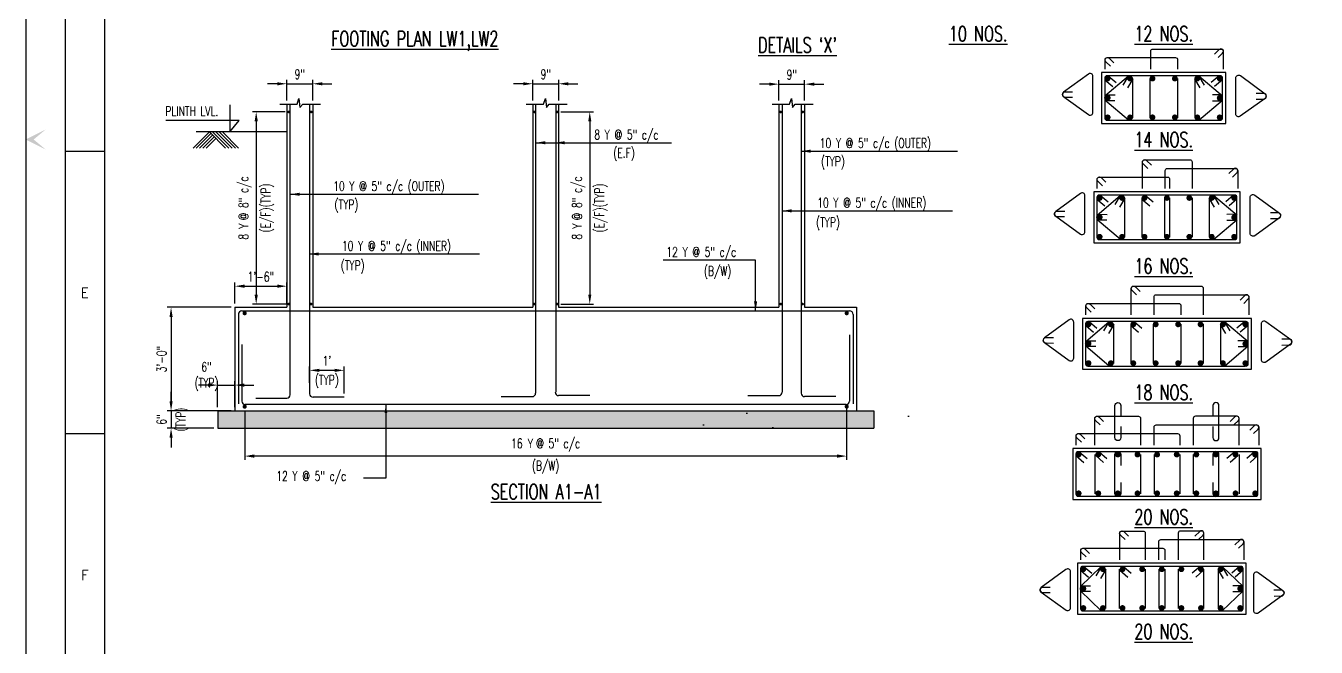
# Model space of a CAD drawing. Header units: inches. Extents: x 61991 to 161106, y 29687 to 64402.
# Drawn here: x 81020 to 82366, y 38228 to 38876 of the extents above; entities that cross this region are included whole.
import ezdxf
from ezdxf.enums import TextEntityAlignment as Align

# ---------------------------------------------------------------- set-up
doc = ezdxf.new("R2010")
doc.units = ezdxf.units.IN
doc.header["$MEASUREMENT"] = 0
doc.header["$PDMODE"] = 2
doc.linetypes.add('HIDDEN', pattern=[0.375, 0.25, -0.125])
for name, color, linetype in [('BEAM', 4, 'Continuous'), ('COL', 1, 'HIDDEN'), ('dim', 5, 'Continuous'), ('DIM1', 5, 'Continuous'), ('FOOTING DIM', 5, 'Continuous'), ('FRAME', 6, 'Continuous'), ('hatch', 8, 'Continuous'), ('LINKS', 6, 'Continuous'), ('PCC', 7, 'Continuous'), ('PNA', 8, 'Continuous'), ('reinforcement', 6, 'Continuous'), ('S-BASEMENT SECTION', 4, 'Continuous'), ('ST', 6, 'Continuous'), ('STEEL', 6, 'Continuous'), ('STIRUPS', 3, 'Continuous'), ('text scf', 4, 'Continuous'), ('TITAL', 1, 'Continuous')]:
    doc.layers.add(name, color=color, linetype=linetype)
doc.styles.add('ROMANS', font='R.SHX', dxfattribs={"width": 0.7})
doc.dimstyles.new('3 INCH', dxfattribs={"dimscale": 0, "dimtxt": 10, "dimasz": 10, "dimexe": 4, "dimexo": 4, "dimgap": 4, "dimtad": 1, "dimdec": 0, "dimlfac": 0.33, "dimzin": 0, "dimdsep": 46, "dimlunit": 4, "dimtxsty": 'ROMANS', "dimcen": 0, "dimclrd": 5, "dimclre": 5, "dimclrt": 4, "dimadec": 0, "dimazin": 0, "dimtfac": 1, "dimtdec": 0, "dimtix": 1, "dimtmove": 2, "dimatfit": 3, "dimfxl": 0, "dimfrac": 1, "dimtzin": 0, "dimarcsym": 0})
doc.dimstyles.new('DIM96', dxfattribs={"dimscale": 0, "dimtxt": 9, "dimasz": 9, "dimexe": 4, "dimexo": 4, "dimgap": 4, "dimtad": 1, "dimdec": 0, "dimzin": 1, "dimdsep": 46, "dimlunit": 4, "dimtxsty": 'ROMANS', "dimcen": 0, "dimclrd": 5, "dimclre": 5, "dimclrt": 4, "dimadec": 0, "dimazin": 0, "dimtfac": 1, "dimtdec": 0, "dimtix": 1, "dimtmove": 2, "dimatfit": 3, "dimfxl": 0, "dimfrac": 1, "dimtzin": 0, "dimlwd": -1, "dimlwe": -1, "dimarcsym": 0})

# ---------------------------------------------------------------- blocks, each defined once
blk = doc.blocks.new('FOLDER')
at = {"layer": 'PNA'}
for points in [[(-1250, 2500), (0, 0), (0, 1000)], [(1250, 2500), (0, 0), (0, 1000)]]:
    blk.add_solid(points, dxfattribs=at)
blk = doc.blocks.new('PRA_A1')
at = {"flags": 128}
blk.add_lwpolyline([(0, 0), (841, 0), (841, 594), (0, 594)], close=True, dxfattribs=at)
at = {"layer": 'PNA'}
for p, q in [((10, 297), (20, 297)), ((10, 225.25), (20, 225.25))]:
    blk.add_line(p, q, dxfattribs=at)
at = {"layer": 'PNA', "color": 1}
for points in [[(10, 5), (836, 5), (836, 589), (10, 589)], [(20, 10), (831, 10), (831, 584), (20, 584)]]:
    blk.add_lwpolyline(points, close=True, dxfattribs=at)
at = {"layer": 'PNA', "xscale": 0.002, "yscale": 0.002, "zscale": 0.002, "rotation": 270}
blk.add_blockref('FOLDER', (0, 300), dxfattribs=at)
at = {"layer": 'PNA', "style": 'ROMANS'}
for s, p in [('E', (15, 261)), ('F', (15, 189.25))]:
    blk.add_text(s, height=2.5, dxfattribs=at).set_placement(p, align=Align.MIDDLE)
blk = doc.blocks.new('*D432')
at = {"layer": 'Defpoints', "color": 0}
for p in [(81248.4, 38479), (81876.1, 38481.1), (81248.4, 38427.4)]:
    blk.add_point(p, dxfattribs=at)
at = {"layer": 'dim', "color": 5, "lineweight": -2}
for p, q in [((81248.4, 38475), (81248.4, 38423.4)), ((81876.1, 38477.1), (81876.1, 38423.4)), ((81866.1, 38427.4), (81258.4, 38427.4))]:
    blk.add_line(p, q, dxfattribs=at)
at = {"layer": 'dim', "color": 5}
for points in [[(81258.4, 38429.1), (81258.4, 38425.7), (81248.4, 38427.4)], [(81866.1, 38429.1), (81866.1, 38425.7), (81876.1, 38427.4)]]:
    blk.add_solid(points, dxfattribs=at)
at = {"layer": 'dim', "color": 4, "char_height": 10, "attachment_point": 5, "style": 'ROMANS'}
for s, insert in [('16 {\\fArial|b0|i0|c0|p34;Y }@ 5" c/c', (81562.2, 38439)), ('(B/W)', (81562.2, 38415.8))]:
    blk.add_mtext(s, dxfattribs=dict(at, insert=insert))
blk = doc.blocks.new('*D433')
at = {"layer": 'Defpoints', "color": 0}
for p in [(81294.5, 38786.2), (81260.4, 38585.8), (81297.5, 38585.8)]:
    blk.add_point(p, dxfattribs=at)
at = {"layer": 'dim', "color": 5, "lineweight": -2}
for p, q in [((81290.5, 38786.2), (81256.4, 38786.2)), ((81260.4, 38776.2), (81260.4, 38595.8)), ((81293.5, 38585.8), (81256.4, 38585.8))]:
    blk.add_line(p, q, dxfattribs=at)
at = {"layer": 'dim', "color": 5}
for points in [[(81258.7, 38776.2), (81262.1, 38776.2), (81260.4, 38786.2)], [(81258.7, 38595.8), (81262.1, 38595.8), (81260.4, 38585.8)]]:
    blk.add_solid(points, dxfattribs=at)
at = {"layer": 'dim', "color": 4, "char_height": 10, "attachment_point": 5, "rotation": 90, "style": 'ROMANS'}
for s, insert in [('8 {\\fArial|b0|i0|c0|p34;Y }@ 8" c/c', (81248.8, 38686)), ('(E/F)(TYP)', (81272, 38686))]:
    blk.add_mtext(s, dxfattribs=dict(at, insert=insert))
blk = doc.blocks.new('*D434')
at = {"layer": 'Defpoints', "color": 0}
for p in [(81238.2, 38582.5), (81171.6, 38474.5), (81238.2, 38474.5)]:
    blk.add_point(p, dxfattribs=at)
at = {"layer": 'dim', "color": 5, "lineweight": -2}
for p, q in [((81234.2, 38582.5), (81167.6, 38582.5)), ((81171.6, 38572.5), (81171.6, 38484.5)), ((81234.2, 38474.5), (81167.6, 38474.5))]:
    blk.add_line(p, q, dxfattribs=at)
at = {"layer": 'dim', "color": 5}
for points in [[(81170, 38572.5), (81173.3, 38572.5), (81171.6, 38582.5)], [(81170, 38484.5), (81173.3, 38484.5), (81171.6, 38474.5)]]:
    blk.add_solid(points, dxfattribs=at)
at = {"layer": 'dim', "color": 4, "insert": (81161.7, 38528.5), "char_height": 10, "attachment_point": 5, "rotation": 90, "style": 'ROMANS'}
blk.add_mtext('3\'-0"', dxfattribs=at)
blk = doc.blocks.new('*D435')
at = {"layer": 'Defpoints', "color": 0}
for p in [(81238.1, 38501.4), (81220.1, 38474.5), (81238.1, 38474.5)]:
    blk.add_point(p, dxfattribs=at)
at = {"layer": 'dim', "color": 5, "lineweight": -2}
for p, q in [((81210.1, 38501.4), (81200.1, 38501.4)), ((81220.1, 38478.5), (81220.1, 38505.4)), ((81220.1, 38501.4), (81238.1, 38501.4)), ((81238.1, 38478.5), (81238.1, 38505.4)), ((81248.1, 38501.4), (81258.1, 38501.4))]:
    blk.add_line(p, q, dxfattribs=at)
at = {"layer": 'dim', "color": 5}
for points in [[(81210.1, 38503.1), (81210.1, 38499.7), (81220.1, 38501.4)], [(81248.1, 38503.1), (81248.1, 38499.7), (81238.1, 38501.4)]]:
    blk.add_solid(points, dxfattribs=at)
at = {"layer": 'dim', "color": 4, "insert": (81208.6, 38510.4), "char_height": 10, "attachment_point": 5, "style": 'ROMANS'}
blk.add_mtext('6"\\P(TYP)', dxfattribs=at)
blk = doc.blocks.new('*D436')
at = {"layer": 'Defpoints', "color": 0}
for p in [(81220.1, 38474.5), (81171.6, 38456.5), (81220.1, 38456.5)]:
    blk.add_point(p, dxfattribs=at)
at = {"layer": 'dim', "color": 5, "lineweight": -2}
for p, q in [((81171.6, 38484.5), (81171.6, 38494.5)), ((81216.1, 38474.5), (81167.6, 38474.5)), ((81171.6, 38474.5), (81171.6, 38456.5)), ((81216.1, 38456.5), (81167.6, 38456.5)), ((81171.6, 38446.5), (81171.6, 38436.5))]:
    blk.add_line(p, q, dxfattribs=at)
at = {"layer": 'dim', "color": 5}
for points in [[(81170, 38484.5), (81173.3, 38484.5), (81171.6, 38474.5)], [(81170, 38446.5), (81173.3, 38446.5), (81171.6, 38456.5)]]:
    blk.add_solid(points, dxfattribs=at)
at = {"layer": 'dim', "color": 4, "char_height": 10, "attachment_point": 5, "rotation": 90, "style": 'ROMANS'}
for s, insert in [('6"', (81161.7, 38465.5)), ('(TYP)', (81183.2, 38465.5))]:
    blk.add_mtext(s, dxfattribs=dict(at, insert=insert))
blk = doc.blocks.new('*D438')
at = {"layer": 'Defpoints', "color": 0}
for p in [(81352.1, 38516.8), (81316.1, 38499.9), (81352.1, 38488.8)]:
    blk.add_point(p, dxfattribs=at)
at = {"layer": 'dim', "color": 5, "lineweight": -2}
for p, q in [((81316.1, 38503.9), (81316.1, 38520.8)), ((81326.1, 38516.8), (81342.1, 38516.8)), ((81352.1, 38492.8), (81352.1, 38520.8))]:
    blk.add_line(p, q, dxfattribs=at)
at = {"layer": 'dim', "color": 5}
for points in [[(81326.1, 38518.4), (81326.1, 38515.1), (81316.1, 38516.8)], [(81342.1, 38518.4), (81342.1, 38515.1), (81352.1, 38516.8)]]:
    blk.add_solid(points, dxfattribs=at)
at = {"layer": 'dim', "color": 4, "char_height": 10, "attachment_point": 5, "style": 'ROMANS'}
for s, insert in [("1'", (81334.1, 38526.7)), ('(TYP)', (81334.1, 38505.1))]:
    blk.add_mtext(s, dxfattribs=dict(at, insert=insert))
blk = doc.blocks.new('*D439')
at = {"layer": 'Defpoints', "color": 0}
for p in [(81574.2, 38786.2), (81574.2, 38585.8), (81608.2, 38585.8)]:
    blk.add_point(p, dxfattribs=at)
at = {"layer": 'dim', "color": 5, "lineweight": -2}
for p, q in [((81578.2, 38786.2), (81612.2, 38786.2)), ((81608.2, 38776.2), (81608.2, 38595.8)), ((81578.2, 38585.8), (81612.2, 38585.8))]:
    blk.add_line(p, q, dxfattribs=at)
at = {"layer": 'dim', "color": 5}
for points in [[(81606.6, 38776.2), (81609.9, 38776.2), (81608.2, 38786.2)], [(81606.6, 38595.8), (81609.9, 38595.8), (81608.2, 38585.8)]]:
    blk.add_solid(points, dxfattribs=at)
at = {"layer": 'dim', "color": 4, "char_height": 10, "attachment_point": 5, "rotation": 90, "style": 'ROMANS'}
for s, insert in [('8 {\\fArial|b0|i0|c0|p34;Y }@ 8" c/c', (81596.6, 38686)), ('(E/F)(TYP)', (81619.9, 38686))]:
    blk.add_mtext(s, dxfattribs=dict(at, insert=insert))
blk = doc.blocks.new('*D440')
at = {"layer": 'Defpoints', "color": 0}
for p in [(81832.3, 38815.1), (81805.3, 38794.2), (81832.3, 38794.2)]:
    blk.add_point(p, dxfattribs=at)
at = {"layer": 'dim', "color": 5, "lineweight": -2}
for p, q in [((81795.3, 38815.1), (81785.3, 38815.1)), ((81805.3, 38798.2), (81805.3, 38819.1)), ((81805.3, 38815.1), (81832.3, 38815.1)), ((81832.3, 38798.2), (81832.3, 38819.1)), ((81842.3, 38815.1), (81852.3, 38815.1))]:
    blk.add_line(p, q, dxfattribs=at)
at = {"layer": 'dim', "color": 5}
for points in [[(81795.3, 38816.7), (81795.3, 38813.4), (81805.3, 38815.1)], [(81842.3, 38816.7), (81842.3, 38813.4), (81832.3, 38815.1)]]:
    blk.add_solid(points, dxfattribs=at)
at = {"layer": 'dim', "color": 4, "insert": (81818.8, 38825), "char_height": 10, "attachment_point": 5, "style": 'ROMANS'}
blk.add_mtext('9"', dxfattribs=at)
blk = doc.blocks.new('*D441')
at = {"layer": 'Defpoints', "color": 0}
for p in [(81575.8, 38815.5), (81548.8, 38794.2), (81575.8, 38794.2)]:
    blk.add_point(p, dxfattribs=at)
at = {"layer": 'dim', "color": 5, "lineweight": -2}
for p, q in [((81538.8, 38815.5), (81528.8, 38815.5)), ((81548.8, 38798.2), (81548.8, 38819.5)), ((81548.8, 38815.5), (81575.8, 38815.5)), ((81575.8, 38798.2), (81575.8, 38819.5)), ((81585.8, 38815.5), (81595.8, 38815.5))]:
    blk.add_line(p, q, dxfattribs=at)
at = {"layer": 'dim', "color": 5}
for points in [[(81538.8, 38817.1), (81538.8, 38813.8), (81548.8, 38815.5)], [(81585.8, 38817.1), (81585.8, 38813.8), (81575.8, 38815.5)]]:
    blk.add_solid(points, dxfattribs=at)
at = {"layer": 'dim', "color": 4, "insert": (81562.3, 38825.4), "char_height": 10, "attachment_point": 5, "style": 'ROMANS'}
blk.add_mtext('9"', dxfattribs=at)
blk = doc.blocks.new('*D442')
at = {"layer": 'Defpoints', "color": 0}
for p in [(81319.3, 38815.5), (81292.3, 38794.2), (81319.3, 38794.2)]:
    blk.add_point(p, dxfattribs=at)
at = {"layer": 'dim', "color": 5, "lineweight": -2}
for p, q in [((81282.3, 38815.5), (81272.3, 38815.5)), ((81292.3, 38798.2), (81292.3, 38819.5)), ((81292.3, 38815.5), (81319.3, 38815.5)), ((81319.3, 38798.2), (81319.3, 38819.5)), ((81329.3, 38815.5), (81339.3, 38815.5))]:
    blk.add_line(p, q, dxfattribs=at)
at = {"layer": 'dim', "color": 5}
for points in [[(81282.3, 38817.1), (81282.3, 38813.8), (81292.3, 38815.5)], [(81329.3, 38817.1), (81329.3, 38813.8), (81319.3, 38815.5)]]:
    blk.add_solid(points, dxfattribs=at)
at = {"layer": 'dim', "color": 4, "insert": (81305.8, 38825.4), "char_height": 10, "attachment_point": 5, "style": 'ROMANS'}
blk.add_mtext('9"', dxfattribs=at)
blk = doc.blocks.new('*D372')
at = {"layer": 'Defpoints', "color": 0}
for p in [(81292.3, 38604.5), (81238.2, 38582.5), (81292.3, 38582.5)]:
    blk.add_point(p, dxfattribs=at)
at = {"layer": 'dim', "color": 5, "lineweight": -2}
for p, q in [((81238.2, 38586.5), (81238.2, 38608.5)), ((81248.2, 38604.5), (81282.3, 38604.5)), ((81292.3, 38586.5), (81292.3, 38608.5))]:
    blk.add_line(p, q, dxfattribs=at)
at = {"layer": 'dim', "color": 5}
for points in [[(81248.2, 38606.2), (81248.2, 38602.8), (81238.2, 38604.5)], [(81282.3, 38606.2), (81282.3, 38602.8), (81292.3, 38604.5)]]:
    blk.add_solid(points, dxfattribs=at)
at = {"layer": 'dim', "color": 4, "insert": (81265.3, 38614.4), "char_height": 10, "attachment_point": 5, "style": 'ROMANS'}
blk.add_mtext('1\'-6"', dxfattribs=at)

msp = doc.modelspace()

# ---------------------------------------------------------------- hatches: boundary and pattern name
at = {"layer": 'FOOTING DIM'}
h = msp.add_hatch(dxfattribs=at)
h.set_pattern_fill('AR-CONC', color=256, scale=40, style=0)
h.set_pattern_definition([(130, (102637.05, 37739.6), (-286.904, -25.1009), [30, -330]), (185, (102637.05, 37739.6), (55.5005, 300.877), [24, -264]), (79.5486, (102613.14, 37737.5), (-231.4038, 275.7758), [25.496, -280.457]), (133.8158, (102637.05, 37819.6), (-426.8964, -66.2076), [45, -495]), (83.3644, (102601.47, 37814.08), (-373.865, 389.647), [38.244, -420.685]), (188.8158, (102637.05, 37819.6), (-373.865, 389.647), [36, -396]), (159, (102597.05, 37799.6), (-238.7628, -161.0476), [30, -330]), (214, (102597.05, 37799.6), (-97.326, 290.06), [24, -264]), (108.5486, (102577.15, 37786.17), (-336.089, 129.0122), [25.496, -280.457]), (142.5, (102637.05, 37739.6), (-4.86394, 133.15754), [0, -260.8, 0, -268, 0, -265]), (172.5, (102637.05, 37739.6), (-105.2278, 157.7647), [0, -152.8, 0, -254.8, 0, -101]), (212.5, (102726.25, 37739.6), (-213.529, -9.02195), [0, -100, 0, -312, 0, -414]), (222.5, (102766.25, 37739.6), (-233.2745, 40.042), [0, -130, 0, -207.2, 0, -294])])
h.paths.add_polyline_path([(81082.04899, 38474.54141), (81985.64899, 38474.54141), (81985.64899, 38456.54141), (81082.04899, 38456.54141)])
h.paths.add_polyline_path([(81985.64899, 38474.54141), (82003.73827, 38474.54141), (82003.73827, 38456.54141), (81985.64899, 38456.54141)])
h.paths.add_polyline_path([(81064.04899, 38474.54141), (81082.04899, 38474.54141), (81082.04899, 38456.54141), (81064.04899, 38456.54141)])
at = {"layer": 'PCC'}
h = msp.add_hatch(dxfattribs=at)
h.set_pattern_fill('AR-CONC', color=8, scale=2.4, style=0)
h.set_pattern_definition([(130, (102685.136, 37739.595), (-17.214244, -1.506051), [1.8, -19.8]), (185, (102685.136, 37739.595), (3.330032, 18.052611), [1.44, -15.84]), (79.5486, (102683.701, 37739.47), (-13.884225, 16.546549), [1.529765, -16.82741]), (133.8158, (102685.136, 37744.395), (-25.613785, -3.972456), [2.7, -29.7]), (83.3644, (102683.001, 37744.064), (-22.431905, 23.37883), [2.294647, -25.241112]), (188.8158, (102685.136, 37744.395), (-22.431887, 23.378846), [2.16, -23.76]), (159, (102682.736, 37743.195), (-14.325769, -9.662853), [1.8, -19.8]), (214, (102682.736, 37743.195), (-5.839568, 17.403601), [1.44, -15.84]), (108.5486, (102681.542, 37742.39), (-20.165343, 7.740732), [1.529765, -16.82741]), (142.5, (102685.136, 37739.595), (-0.2918365, 7.9894525), [0, -15.648, 0, -16.08, 0, -15.9]), (172.5, (102685.136, 37739.595), (-6.313669, 9.465881), [0, -9.168, 0, -15.288, 0, -6.06]), (212.5, (102690.488, 37739.595), (-12.8117385, -0.541317), [0, -6, 0, -18.72, 0, -24.84]), (222.5, (102692.888, 37739.595), (-13.996468, 2.4025196), [0, -7.8, 0, -12.432, 0, -17.64])])
h.paths.add_polyline_path([(81220.22755, 38474.54141), (81220.22755, 38456.54141), (81904.3349, 38456.54141), (81904.3349, 38474.54141)])

# ---------------------------------------------------------------- linework, layer by layer
at = {"color": 2}
msp.add_line((81292.28123, 38765.39419), (81197.80889, 38765.39419), dxfattribs=at)
at = {"color": 0}
msp.add_lwpolyline([(81232.98659, 38793.37429), (81232.98659, 38765.39419), (81242.54013, 38777.27156), (81166.01959, 38777.27156)], dxfattribs=at)
at = {"layer": 'BEAM', "color": 8}
for points in [[(81284.94268, 38794.23108), (81303.03157, 38794.23108), (81304.90527, 38800.07974), (81306.05718, 38790.59481), (81308.93747, 38794.23108), (81327.60935, 38794.23108)], [(81542.04268, 38794.23108), (81560.13157, 38794.23108), (81562.00527, 38800.07974), (81563.15718, 38790.59481), (81566.03747, 38794.23108), (81584.70935, 38794.23108)], [(81798.54268, 38794.23108), (81816.63157, 38794.23108), (81818.50527, 38800.07974), (81819.65718, 38790.59481), (81822.53747, 38794.23108), (81841.20935, 38794.23108)]]:
    msp.add_lwpolyline(points, dxfattribs=at)
at = {"layer": 'COL', "linetype": 'ByBlock'}
for points in [[(82271.35295, 38827.19236), (82142.00707, 38827.19236), (82142.00707, 38774.20036), (82271.35295, 38774.20036), (82271.35295, 38827.19236)], [(82286.40903, 38702.72078), (82133.69313, 38702.72078), (82133.69313, 38649.72878), (82286.40903, 38649.72878), (82286.40903, 38702.72078)], [(82298.09404, 38570.97586), (82122.00813, 38570.97586), (82122.00813, 38517.98386), (82298.09404, 38517.98386), (82298.09404, 38570.97586)], [(82308.31842, 38435.28914), (82111.78374, 38435.28914), (82111.78374, 38382.29714), (82308.31842, 38382.29714), (82308.31842, 38435.28914)], [(82292.73733, 38315.75427), (82116.65142, 38315.75427), (82116.65142, 38262.76227), (82292.73733, 38262.76227), (82292.73733, 38315.75427)]]:
    msp.add_lwpolyline(points, dxfattribs=at)
at = {"layer": 'FRAME'}
for points in [[(82155.86355, 38797.75821), (82148.29368, 38797.83673, -1), (82148.35649, 38803.89264), (82155.92637, 38803.81412)], [(82257.49646, 38797.75821), (82265.06634, 38797.83673, 1), (82265.00352, 38803.89264), (82257.43364, 38803.81412)], [(82147.54962, 38673.28663), (82139.97974, 38673.36515, -1), (82140.04256, 38679.42105), (82147.61244, 38679.34253)], [(82272.55254, 38673.28663), (82280.12242, 38673.36515, 1), (82280.05961, 38679.42105), (82272.48973, 38679.34253)], [(82135.86461, 38541.54171), (82128.29474, 38541.62023, -1), (82128.35755, 38547.67613), (82135.92743, 38547.59761)], [(82284.23755, 38541.54171), (82291.80743, 38541.62023, 1), (82291.74462, 38547.67613), (82284.17474, 38547.59761)], [(82130.43782, 38286.1518), (82122.86795, 38286.23032, -1), (82122.93076, 38292.28622), (82130.50064, 38292.2077)], [(82278.95093, 38286.1518), (82286.52081, 38286.23032, 1), (82286.45799, 38292.28622), (82278.88811, 38292.2077)]]:
    msp.add_lwpolyline(points, format="xyb", dxfattribs=at)
at = {"layer": 'hatch', "linetype": 'Continuous'}
for p, q in [((81194.56629, 38748.42363), (81211.53685, 38765.39419)), ((81197.9604, 38748.42363), (81213.23391, 38763.69713)), ((81201.35452, 38748.42363), (81214.93097, 38762.00008)), ((81204.74863, 38748.42363), (81216.62802, 38760.30302)), ((81208.14274, 38748.42363), (81218.32508, 38758.60597)), ((81228.50742, 38748.42363), (81211.53685, 38765.39419)), ((81231.90153, 38748.42363), (81214.93097, 38765.39419)), ((81235.29564, 38748.42363), (81218.32508, 38765.39419)), ((81238.68975, 38748.42363), (81221.71919, 38765.39419)), ((81242.08387, 38748.42363), (81225.1133, 38765.39419))]:
    msp.add_line(p, q, dxfattribs=at)
at = {"layer": 'LINKS'}
for points in [[(82164.33401, 38814.17124), (82169.88279, 38823.45574), (82145.25558, 38802.46198)], [(82145.3485, 38819.7617), (82153.57429, 38812.73836)], [(82148.86509, 38823.88036), (82157.09088, 38816.85701)], [(82174.53154, 38820.67747), (82168.98276, 38811.39296)], [(82174.26948, 38821.01325), (82174.26948, 38780.01273)], [(82192.35057, 38821.01325), (82192.35057, 38780.01273)], [(82221.23723, 38821.01325), (82221.23723, 38780.01273)], [(82238.82847, 38820.67747), (82244.37725, 38811.39296)], [(82239.09053, 38821.01325), (82239.09053, 38780.01273)], [(82243.45639, 38823.88036), (82268.0836, 38802.8866)], [(82243.47722, 38823.45574), (82249.026, 38814.17124)], [(82264.49493, 38823.88036), (82256.26913, 38816.85701)], [(82268.01152, 38819.7617), (82259.78572, 38812.73836)], [(82169.90362, 38777.51236), (82145.27641, 38798.50612)], [(82243.45639, 38777.51236), (82268.0836, 38798.50612)], [(82156.02008, 38689.69965), (82161.56886, 38698.98416), (82136.94165, 38677.9904)], [(82140.55115, 38699.40878), (82148.77695, 38692.38543)], [(82187.52554, 38699.40878), (82195.75133, 38692.38543)], [(82258.51248, 38699.40878), (82283.13969, 38678.41502)], [(82258.53331, 38698.98416), (82264.08209, 38689.69965)], [(82279.55101, 38699.40878), (82271.32522, 38692.38543)], [(82137.03457, 38695.29012), (82145.26036, 38688.26678)], [(82166.21761, 38696.20589), (82160.66883, 38686.92138)], [(82165.95555, 38696.54167), (82165.95555, 38655.54115)], [(82184.00895, 38695.29012), (82192.23475, 38688.26678)], [(82184.03664, 38696.54167), (82184.03664, 38655.54115)], [(82207.40666, 38696.54167), (82207.40666, 38655.54115)], [(82212.9233, 38696.54167), (82212.9233, 38655.54115)], [(82236.29332, 38696.54167), (82236.29332, 38655.54115)], [(82253.88455, 38696.20589), (82259.43333, 38686.92138)], [(82254.14662, 38696.54167), (82254.14662, 38655.54115)], [(82283.0676, 38695.29012), (82274.84181, 38688.26678)], [(82161.58969, 38653.04078), (82136.96248, 38674.03454)], [(82258.51248, 38653.04078), (82283.13969, 38674.03454)], [(82144.33507, 38557.95473), (82149.88385, 38567.23924), (82125.25664, 38546.24548)], [(82128.86614, 38567.66386), (82137.09194, 38560.64051)], [(82154.5326, 38564.46097), (82148.98382, 38555.17646)], [(82154.27054, 38564.79675), (82154.27054, 38523.79623)], [(82172.35163, 38564.79675), (82172.35163, 38523.79623)], [(82175.84053, 38567.66386), (82184.06633, 38560.64051)], [(82195.72165, 38564.79675), (82195.72165, 38523.79623)], [(82224.60831, 38564.79675), (82224.60831, 38523.79623)], [(82247.97832, 38564.79675), (82247.97832, 38523.79623)], [(82265.56956, 38564.46097), (82271.11834, 38555.17646)], [(82265.83162, 38564.79675), (82265.83162, 38523.79623)], [(82270.19749, 38567.66386), (82294.8247, 38546.6701)], [(82270.21832, 38567.23924), (82275.7671, 38557.95473)], [(82291.23602, 38567.66386), (82283.01023, 38560.64051)], [(82125.34956, 38563.5452), (82133.57535, 38556.52186)], [(82172.32394, 38563.5452), (82180.54974, 38556.52186)], [(82294.75261, 38563.5452), (82286.52681, 38556.52186)], [(82149.90468, 38521.29586), (82125.27747, 38542.28961)], [(82270.19749, 38521.29586), (82294.8247, 38542.28961)], [(82118.64176, 38431.97714), (82126.86756, 38424.95379)], [(82139.32488, 38431.97714), (82147.55067, 38424.95379)], [(82280.77729, 38431.97714), (82272.55149, 38424.95379)], [(82301.4604, 38431.97714), (82293.23461, 38424.95379)], [(82115.12517, 38427.85848), (82123.35097, 38420.83514)], [(82134.82848, 38429.11003), (82134.82848, 38388.10951)], [(82135.80829, 38427.85848), (82144.03409, 38420.83514)], [(82182.56374, 38429.11003), (82182.56374, 38388.10951)], [(82196.6409, 38429.11003), (82196.6409, 38388.10951)], [(82223.46127, 38429.11003), (82223.46127, 38388.10951)], [(82237.53843, 38429.11003), (82237.53843, 38388.10951)], [(82284.29387, 38427.85848), (82276.06808, 38420.83514)], [(82285.27368, 38429.11003), (82285.27368, 38388.10951)], [(82304.97699, 38427.85848), (82296.7512, 38420.83514)], [(82141.62672, 38312.44227), (82119.92076, 38291.44851)], [(82119.99285, 38308.32362), (82128.21864, 38301.30027)], [(82123.50944, 38312.44227), (82131.73523, 38305.41893)], [(82141.60589, 38312.01766), (82136.05711, 38302.73315)], [(82146.25464, 38309.23938), (82140.70586, 38299.95488)], [(82145.99258, 38309.57517), (82145.99258, 38268.57464)], [(82160.14492, 38309.57517), (82160.14492, 38268.57464)], [(82161.12473, 38308.32362), (82169.35053, 38301.30027)], [(82164.64132, 38312.44227), (82172.86711, 38305.41893)], [(82187.43141, 38309.57517), (82187.43141, 38268.57464)], [(82201.50865, 38309.57517), (82201.50865, 38268.57464)], [(82207.88018, 38309.57517), (82207.88018, 38268.57464)], [(82221.95734, 38309.57517), (82221.95734, 38268.57464)], [(82244.74743, 38312.44227), (82236.52164, 38305.41893)], [(82248.26402, 38308.32362), (82240.03822, 38301.30027)], [(82248.23633, 38309.57517), (82248.23633, 38268.57464)], [(82263.13411, 38309.23938), (82268.68289, 38299.95488)], [(82263.39617, 38309.57517), (82263.39617, 38268.57464)], [(82267.76203, 38312.44227), (82289.46799, 38291.44851)], [(82267.78286, 38312.01766), (82273.33164, 38302.73315)], [(82285.87931, 38312.44227), (82277.65352, 38305.41893)], [(82289.3959, 38308.32362), (82281.17011, 38301.30027)], [(82141.62672, 38266.07427), (82119.92076, 38287.06803)], [(82267.76203, 38266.07427), (82289.46799, 38287.06803)]]:
    msp.add_lwpolyline(points, dxfattribs=at)
at = {"layer": 'reinforcement', "const_width": 3.02054}
for points in [[(82146.73716, 38820.93346, -1), (82149.77284, 38820.93346, -1)], [(82170.10718, 38820.93346, -1), (82173.14286, 38820.93346, -1)], [(82193.47719, 38820.93346, -1), (82196.51288, 38820.93346, -1)], [(82216.84721, 38820.93346, -1), (82219.8829, 38820.93346, -1)], [(82240.21723, 38820.93346, -1), (82243.25291, 38820.93346, -1)], [(82263.58725, 38820.93346, -1), (82266.62293, 38820.93346, -1)], [(82146.80724, 38800.86468, -1), (82149.84293, 38800.86468, -1)], [(82263.58725, 38800.69636, -1), (82266.62293, 38800.69636, -1)], [(82146.73716, 38780.45925, 1), (82149.77284, 38780.45925, 1)], [(82170.10718, 38780.45925, 1), (82173.14286, 38780.45925, 1)], [(82193.47719, 38780.45925, 1), (82196.51288, 38780.45925, 1)], [(82216.84721, 38780.45925, 1), (82219.8829, 38780.45925, 1)], [(82240.21723, 38780.45925, 1), (82243.25291, 38780.45925, 1)], [(82263.58725, 38780.45925, 1), (82266.62293, 38780.45925, 1)], [(82138.42323, 38696.46188, -1), (82141.45891, 38696.46188, -1)], [(82161.79324, 38696.46188, -1), (82164.82893, 38696.46188, -1)], [(82185.16326, 38696.46188, -1), (82188.19895, 38696.46188, -1)], [(82208.53328, 38696.46188, -1), (82211.56896, 38696.46188, -1)], [(82231.9033, 38696.46188, -1), (82234.93898, 38696.46188, -1)], [(82255.27331, 38696.46188, -1), (82258.309, 38696.46188, -1)], [(82278.64333, 38696.46188, -1), (82281.67901, 38696.46188, -1)], [(82138.49331, 38676.3931, -1), (82141.52899, 38676.3931, -1)], [(82278.64333, 38676.22478, -1), (82281.67901, 38676.22478, -1)], [(82138.42323, 38655.98767, 1), (82141.45891, 38655.98767, 1)], [(82161.79324, 38655.98767, 1), (82164.82893, 38655.98767, 1)], [(82185.16326, 38655.98767, 1), (82188.19895, 38655.98767, 1)], [(82208.53328, 38655.98767, 1), (82211.56896, 38655.98767, 1)], [(82231.9033, 38655.98767, 1), (82234.93898, 38655.98767, 1)], [(82255.27331, 38655.98767, 1), (82258.309, 38655.98767, 1)], [(82278.64333, 38655.98767, 1), (82281.67901, 38655.98767, 1)], [(82126.73822, 38564.71696, -1), (82129.7739, 38564.71696, -1)], [(82150.10824, 38564.71696, -1), (82153.14392, 38564.71696, -1)], [(82173.47825, 38564.71696, -1), (82176.51394, 38564.71696, -1)], [(82196.84827, 38564.71696, -1), (82199.88395, 38564.71696, -1)], [(82220.21829, 38564.71696, -1), (82223.25397, 38564.71696, -1)], [(82243.5883, 38564.71696, -1), (82246.62399, 38564.71696, -1)], [(82266.95832, 38564.71696, -1), (82269.99401, 38564.71696, -1)], [(82290.32834, 38564.71696, -1), (82293.36402, 38564.71696, -1)], [(82126.8083, 38544.64818, -1), (82129.84399, 38544.64818, -1)], [(82290.32834, 38544.47986, -1), (82293.36402, 38544.47986, -1)], [(82126.73822, 38524.24275, 1), (82129.7739, 38524.24275, 1)], [(82150.10824, 38524.24275, 1), (82153.14392, 38524.24275, 1)], [(82173.47825, 38524.24275, 1), (82176.51394, 38524.24275, 1)], [(82196.84827, 38524.24275, 1), (82199.88395, 38524.24275, 1)], [(82220.21829, 38524.24275, 1), (82223.25397, 38524.24275, 1)], [(82243.5883, 38524.24275, 1), (82246.62399, 38524.24275, 1)], [(82266.95832, 38524.24275, 1), (82269.99401, 38524.24275, 1)], [(82290.32834, 38524.24275, 1), (82293.36402, 38524.24275, 1)], [(82116.51384, 38429.03024, -1), (82119.54952, 38429.03024, -1)], [(82136.9626, 38429.03024, -1), (82139.99829, 38429.03024, -1)], [(82157.41137, 38429.03024, -1), (82160.44705, 38429.03024, -1)], [(82177.86013, 38429.03024, -1), (82180.89582, 38429.03024, -1)], [(82198.3089, 38429.03024, -1), (82201.34458, 38429.03024, -1)], [(82218.75766, 38429.03024, -1), (82221.79335, 38429.03024, -1)], [(82242.24204, 38429.03024, 1), (82239.20635, 38429.03024, 1)], [(82262.6908, 38429.03024, 1), (82259.65512, 38429.03024, 1)], [(82283.13957, 38429.03024, 1), (82280.10388, 38429.03024, 1)], [(82300.55272, 38429.03024, -1), (82303.58841, 38429.03024, -1)], [(82116.51384, 38388.55603, 1), (82119.54952, 38388.55603, 1)], [(82136.9626, 38388.55603, 1), (82139.99829, 38388.55603, 1)], [(82157.41137, 38388.55603, 1), (82160.44705, 38388.55603, 1)], [(82177.86013, 38388.55603, 1), (82180.89582, 38388.55603, 1)], [(82198.3089, 38388.55603, 1), (82201.34458, 38388.55603, 1)], [(82218.75766, 38388.55603, 1), (82221.79335, 38388.55603, 1)], [(82242.24204, 38388.55603, -1), (82239.20635, 38388.55603, -1)], [(82262.6908, 38388.55603, -1), (82259.65512, 38388.55603, -1)], [(82283.13957, 38388.55603, -1), (82280.10388, 38388.55603, -1)], [(82300.55272, 38388.55603, 1), (82303.58841, 38388.55603, 1)], [(82121.38151, 38309.49538, -1), (82124.4172, 38309.49538, -1)], [(82141.83028, 38309.49538, -1), (82144.86596, 38309.49538, -1)], [(82162.27904, 38309.49538, -1), (82165.31473, 38309.49538, -1)], [(82182.72781, 38309.49538, -1), (82185.76349, 38309.49538, -1)], [(82203.17657, 38309.49538, -1), (82206.21226, 38309.49538, -1)], [(82226.66094, 38309.49538, 1), (82223.62526, 38309.49538, 1)], [(82247.10971, 38309.49538, 1), (82244.07403, 38309.49538, 1)], [(82267.55847, 38309.49538, 1), (82264.52279, 38309.49538, 1)], [(82284.97163, 38309.49538, -1), (82288.00732, 38309.49538, -1)], [(82121.38151, 38289.25827, -1), (82124.4172, 38289.25827, -1)], [(82284.97163, 38289.25827, -1), (82288.00732, 38289.25827, -1)], [(82121.38151, 38269.02117, 1), (82124.4172, 38269.02117, 1)], [(82141.83028, 38269.02117, 1), (82144.86596, 38269.02117, 1)], [(82162.27904, 38269.02117, 1), (82165.31473, 38269.02117, 1)], [(82182.72781, 38269.02117, 1), (82185.76349, 38269.02117, 1)], [(82203.17657, 38269.02117, 1), (82206.21226, 38269.02117, 1)], [(82226.66094, 38269.02117, -1), (82223.62526, 38269.02117, -1)], [(82247.10971, 38269.02117, -1), (82244.07403, 38269.02117, -1)], [(82267.55847, 38269.02117, -1), (82264.52279, 38269.02117, -1)], [(82284.97163, 38269.02117, 1), (82288.00732, 38269.02117, 1)]]:
    msp.add_lwpolyline(points, format="xyb", close=True, dxfattribs=at)
at = {"layer": 'reinforcement'}
for points in [[(82265.83295, 38777.51236, 0.4142135624), (82268.04095, 38779.72036), (82268.04095, 38821.67236, 0.4142135624), (82265.83295, 38823.88036), (82147.52707, 38823.88036, 0.4142135624), (82145.31907, 38821.67236), (82145.31907, 38779.72036, 0.4142135624), (82147.52707, 38777.51236), (82265.42862, 38777.51236)], [(82280.88903, 38653.04078, 0.4142135624), (82283.09703, 38655.24878), (82283.09703, 38697.20078, 0.4142135624), (82280.88903, 38699.40878), (82139.21313, 38699.40878, 0.4142135624), (82137.00513, 38697.20078), (82137.00513, 38655.24878, 0.4142135624), (82139.21313, 38653.04078), (82280.4847, 38653.04078)], [(82292.57404, 38521.29586, 0.4142135624), (82294.78204, 38523.50386), (82294.78204, 38565.45586, 0.4142135624), (82292.57404, 38567.66386), (82127.52813, 38567.66386, 0.4142135624), (82125.32013, 38565.45586), (82125.32013, 38523.50386, 0.4142135624), (82127.52813, 38521.29586), (82292.16971, 38521.29586)], [(82302.79842, 38385.60914, 0.4142135624), (82305.00642, 38387.81714), (82305.00642, 38429.76914, 0.4142135624), (82302.79842, 38431.97714), (82117.30374, 38431.97714, 0.4142135624), (82115.09574, 38429.76914), (82115.09574, 38387.81714, 0.4142135624), (82117.30374, 38385.60914), (82302.39409, 38385.60914)], [(82287.21733, 38266.07427, 0.4142135624), (82289.42533, 38268.28227), (82289.42533, 38310.23427, 0.4142135624), (82287.21733, 38312.44227), (82122.17142, 38312.44227, 0.4142135624), (82119.96342, 38310.23427), (82119.96342, 38268.28227, 0.4142135624), (82122.17142, 38266.07427), (82286.813, 38266.07427)]]:
    msp.add_lwpolyline(points, format="xyb", dxfattribs=at)
at = {"layer": 'S-BASEMENT SECTION', "color": 4}
for p, q in [((81292.28123, 38794.23108), (81292.28123, 38582.54141)), ((81319.28123, 38794.23108), (81319.28123, 38582.54141)), ((81548.78123, 38794.23108), (81548.78123, 38582.54141)), ((81575.78123, 38794.23108), (81575.78123, 38582.54141)), ((81805.28123, 38794.23108), (81805.28123, 38582.54141)), ((81832.28123, 38794.23108), (81832.28123, 38582.54141)), ((81238.22755, 38582.54141), (81238.22755, 38474.54141)), ((81238.22755, 38582.54141), (81292.28123, 38582.54141)), ((81319.28123, 38582.54141), (81548.78123, 38582.54141)), ((81575.78123, 38582.54141), (81805.28123, 38582.54141)), ((81886.3349, 38582.54141), (81886.3349, 38474.54141)), ((81220.22755, 38474.54141), (81220.22755, 38456.54141)), ((81220.22755, 38474.54141), (81904.3349, 38474.54141)), ((81904.3349, 38474.54141), (81904.3349, 38456.54141)), ((81220.22755, 38456.54141), (81904.3349, 38456.54141))]:
    msp.add_line(p, q, dxfattribs=at)
at = {"layer": 'S-BASEMENT SECTION'}
msp.add_line((81832.28123, 38582.54141), (81886.3349, 38582.54141), dxfattribs=at)
at = {"layer": 'ST', "color": 6}
for p, q in [((81316.06644, 38794.23108), (81316.06644, 38492.35949)), ((81551.78123, 38794.23108), (81551.78123, 38492.94754)), ((81572.68486, 38794.23108), (81572.68486, 38494.0051)), ((81808.88123, 38794.23108), (81808.88123, 38494.0051)), ((81245.42755, 38578.65567), (81879.1349, 38578.65567)), ((81241.82755, 38575.05567), (81241.82755, 38481.74141)), ((81882.7349, 38575.05567), (81882.7349, 38481.74141)), ((81879.1349, 38553.67726), (81879.1349, 38484.75336)), ((81245.42755, 38543.74218), (81245.42755, 38484.75336)), ((81352.06644, 38488.75949), (81319.66644, 38488.75949)), ((81515.78123, 38489.34754), (81548.18123, 38489.34754)), ((81608.18123, 38490.4051), (81575.78123, 38490.4051)), ((81772.88123, 38490.4051), (81805.28123, 38490.4051)), ((81864.68123, 38489.34754), (81832.28123, 38489.34754)), ((81875.5349, 38481.15336), (81249.02755, 38481.15336))]:
    msp.add_line(p, q, dxfattribs=at)
msp.add_lwpolyline([(81259.88123, 38487.70193), (81292.28123, 38487.70193, 0.4142135624), (81295.88123, 38491.30193), (81295.88123, 38794.23108), (81295.88123, 38794.23108)], format="xyb", dxfattribs=at)
msp.add_lwpolyline([(81828.68123, 38794.23108), (81828.68123, 38794.23108), (81828.68123, 38492.94754)], dxfattribs=at)
at = {"layer": 'ST'}
for points, const_width in [([(81293.73331, 38786.18674, -1), (81295.18089, 38786.11392, -1)], 1.44941), ([(81317.00408, 38786.18674, -1), (81318.45166, 38786.11392, -1)], 1.44941), ([(81550.07074, 38786.18674, -1), (81551.51832, 38786.11392, -1)], 1.44941), ([(81573.55873, 38786.18674, -1), (81575.00631, 38786.11392, -1)], 1.44941), ([(81806.48118, 38786.18674, -1), (81807.92876, 38786.11392, -1)], 1.44941), ([(81829.57491, 38786.18674, -1), (81831.02249, 38786.11392, -1)], 1.44941), ([(81249.46268, 38576.39118, 1), (81247.29131, 38576.28196, 1)], 2.17411), ([(81293.68345, 38585.8626, -1), (81295.13103, 38585.78979, -1)], 1.44941), ([(81316.78557, 38585.8626, -1), (81318.23315, 38585.78979, -1)], 1.44941), ([(81549.55656, 38585.8626, -1), (81551.00414, 38585.78979, -1)], 1.44941), ([(81573.50871, 38585.8626, -1), (81574.95629, 38585.78979, -1)], 1.44941), ([(81806.67242, 38585.8626, -1), (81808.12, 38585.78979, -1)], 1.44941), ([(81829.39611, 38585.8626, -1), (81830.84369, 38585.78979, -1)], 1.44941), ([(81875.09977, 38576.39118, -1), (81877.27114, 38576.28196, -1)], 2.17411), ([(81249.46268, 38479.02884, 1), (81247.29131, 38478.91962, 1)], 2.17411), ([(81875.09977, 38479.02884, -1), (81877.27114, 38478.91962, -1)], 2.17411)]:
    msp.add_lwpolyline(points, format="xyb", close=True, dxfattribs=dict(at, const_width=const_width))
at = {"layer": 'ST', "color": 6}
for centre, start, end in [((81245.42755, 38575.05567), 90, 180), ((81879.1349, 38575.05567), 0, 90), ((81249.02755, 38484.75336), 180, 270), ((81319.66644, 38492.35949), 180, 270), ((81548.18123, 38492.94754), 270, 0), ((81575.78123, 38494.0051), 180, 270), ((81805.28123, 38494.0051), 270, 0), ((81832.28123, 38492.94754), 180, 270), ((81875.5349, 38484.75336), 270, 0)]:
    msp.add_arc(centre, 3.6, start, end, dxfattribs=at)
at = {"layer": 'STEEL'}
for points in [[(82162.05349, 38399.86276), (82162.05349, 38388.46609, -1), (82155.80492, 38388.46609), (82155.80492, 38429.03024, -1), (82162.05349, 38429.03024), (82162.05349, 38417.63358)], [(82258.04867, 38399.86276), (82258.04867, 38388.46609, 1), (82264.29724, 38388.46609), (82264.29724, 38429.03024, 1), (82258.04867, 38429.03024), (82258.04867, 38417.63358)]]:
    msp.add_lwpolyline(points, format="xyb", dxfattribs=at)
at = {"layer": 'STIRUPS'}
for points in [[(82193.23377, 38830.83244), (82193.23377, 38849.51757, -0.4142135624), (82195.44177, 38851.72557), (82266.64368, 38851.72557, -0.4142135624), (82268.85168, 38849.51757), (82268.85168, 38830.83244)], [(82263.35876, 38842.70586), (82268.1768, 38847.44966, 1), (82264.57577, 38851.10704), (82259.65208, 38846.2592)], [(82151.11224, 38833.68615), (82146.2942, 38838.42995, -1), (82149.89523, 38842.08733), (82154.81892, 38837.23949)], [(82145.61932, 38830.83244), (82145.61932, 38840.49786, -0.4142135624), (82147.82732, 38842.70586), (82219.02923, 38842.70586, -0.4142135624), (82221.23723, 38840.49786), (82221.23723, 38830.83244)], [(82111.69951, 38801.10262), (82104.12963, 38801.18113, -1), (82104.19244, 38807.23704), (82111.76232, 38807.15852)], [(82303.05011, 38799.38168), (82310.61999, 38799.4602, 1), (82310.55717, 38805.51611), (82302.98729, 38805.43759)], [(82190.12128, 38727.25399), (82185.30325, 38731.99779, -1), (82188.90428, 38735.65516), (82193.82797, 38730.80733)], [(82184.62836, 38706.36086), (82184.62836, 38734.0657, -0.4142135624), (82186.83636, 38736.2737), (82234.08532, 38736.2737, -0.4142135624), (82236.29332, 38734.0657), (82236.29332, 38706.36086)], [(82208.28985, 38706.36086), (82208.28985, 38725.04599, -0.4142135624), (82210.49785, 38727.25399), (82281.69976, 38727.25399, -0.4142135624), (82283.90776, 38725.04599), (82283.90776, 38706.36086)], [(82278.41485, 38718.23428), (82283.23288, 38722.97808, 1), (82279.63185, 38726.63545), (82274.70816, 38721.78762)], [(82142.7983, 38709.21457), (82137.98027, 38713.95837, -1), (82141.5813, 38717.61574), (82146.50499, 38712.76791)], [(82137.30539, 38706.36086), (82137.30539, 38716.02628, -0.4142135624), (82139.51339, 38718.23428), (82210.7153, 38718.23428, -0.4142135624), (82212.9233, 38716.02628), (82212.9233, 38706.36086)], [(82103.38557, 38676.63103), (82095.8157, 38676.70955, -1), (82095.87851, 38682.76546), (82103.44839, 38682.68694)], [(82318.10619, 38674.9101), (82325.67607, 38674.98862, 1), (82325.61326, 38681.04453), (82318.04338, 38680.96601)], [(82178.43627, 38595.50907), (82173.61824, 38600.25286, -1), (82177.21927, 38603.91024), (82182.14296, 38599.06241)], [(82172.94336, 38574.61594), (82172.94336, 38602.32078, -0.4142135624), (82175.15136, 38604.52878), (82245.77032, 38604.52878, -0.4142135624), (82247.97832, 38602.32078), (82247.97832, 38574.61594)], [(82196.60484, 38574.61594), (82196.60484, 38593.30107, -0.4142135624), (82198.81284, 38595.50907), (82293.38477, 38595.50907, -0.4142135624), (82295.59277, 38593.30107), (82295.59277, 38574.61594)], [(82290.09986, 38586.48936), (82294.91789, 38591.23316, 1), (82291.31686, 38594.89053), (82286.39317, 38590.0427)], [(82131.1133, 38577.46965), (82126.29526, 38582.21345, -1), (82129.89629, 38585.87082), (82134.81998, 38581.02299)], [(82125.62038, 38574.61594), (82125.62038, 38584.28136, -0.4142135624), (82127.82838, 38586.48936), (82222.40031, 38586.48936, -0.4142135624), (82224.60831, 38584.28136), (82224.60831, 38574.61594)], [(82091.70057, 38544.88611), (82084.13069, 38544.96463, -1), (82084.1935, 38551.02054), (82091.76338, 38550.94202)], [(82329.7912, 38543.16518), (82337.36108, 38543.2437, 1), (82337.29827, 38549.2996), (82329.72839, 38549.22109)], [(82162.05349, 38458.07059), (82162.05349, 38446.67392, -1), (82155.80492, 38446.67392), (82155.80492, 38479.96447, -1), (82162.05349, 38479.96447), (82162.05349, 38468.5678)], [(82258.04867, 38458.07059), (82258.04867, 38446.67392, 1), (82264.29724, 38446.67392), (82264.29724, 38479.96447, 1), (82258.04867, 38479.96447), (82258.04867, 38468.5678)], [(82140.3214, 38459.82235), (82135.50337, 38464.56615, -1), (82139.10439, 38468.22352), (82144.02809, 38463.37569)], [(82134.82848, 38438.92922), (82134.82848, 38466.63406, -0.4142135624), (82137.03648, 38468.84206), (82180.35574, 38468.84206, -0.4142135624), (82182.56374, 38466.63406), (82182.56374, 38438.92922)], [(82196.6409, 38438.92922), (82196.6409, 38457.61435, -0.4142135624), (82198.8489, 38459.82235), (82303.60916, 38459.82235, -0.4142135624), (82305.81716, 38457.61435), (82305.81716, 38438.92922)], [(82285.27368, 38438.92922), (82285.27368, 38466.63406, 0.4142135624), (82283.06568, 38468.84206), (82239.74643, 38468.84206, 0.4142135624), (82237.53843, 38466.63406), (82237.53843, 38438.92922)], [(82279.78077, 38459.82235), (82284.5988, 38464.56615, 1), (82280.99777, 38468.22352), (82276.07408, 38463.37569)], [(82300.32424, 38450.80264), (82305.14227, 38455.54644, 1), (82301.54124, 38459.20382), (82296.61755, 38454.35598)], [(82120.88891, 38441.78293), (82116.07088, 38446.52673, -1), (82119.67191, 38450.18411), (82124.5956, 38445.33627)], [(82115.396, 38438.92922), (82115.396, 38448.59464, -0.4142135624), (82117.604, 38450.80264), (82221.25327, 38450.80264, -0.4142135624), (82223.46127, 38448.59464), (82223.46127, 38438.92922)], [(82166.3558, 38340.28748), (82161.53776, 38345.03128, -1), (82165.13879, 38348.68866), (82170.06248, 38343.84083)], [(82160.86288, 38319.39436), (82160.86288, 38347.09919, -0.4142135624), (82163.07088, 38349.30719), (82185.22341, 38349.30719, -0.4142135624), (82187.43141, 38347.09919), (82187.43141, 38319.39436)], [(82248.52587, 38319.39436), (82248.52587, 38347.09919, 0.4142135624), (82246.31787, 38349.30719), (82224.16534, 38349.30719, 0.4142135624), (82221.95734, 38347.09919), (82221.95734, 38319.39436)], [(82243.03295, 38340.28748), (82247.85099, 38345.03128, 1), (82244.24996, 38348.68866), (82239.32627, 38343.84083)], [(82201.50865, 38319.39436), (82201.50865, 38338.07948, -0.4142135624), (82203.71665, 38340.28748), (82288.02806, 38340.28748, -0.4142135624), (82290.23606, 38338.07948), (82290.23606, 38319.39436)], [(82284.74315, 38331.26777), (82289.56118, 38336.01157, 1), (82285.96015, 38339.66895), (82281.03646, 38334.82112)], [(82125.75659, 38322.24806), (82120.93856, 38326.99186, -1), (82124.53958, 38330.64924), (82129.46328, 38325.80141)], [(82120.26367, 38319.39436), (82120.26367, 38329.05977, -0.4142135624), (82122.47167, 38331.26777), (82205.67218, 38331.26777, -0.4142135624), (82207.88018, 38329.05977), (82207.88018, 38319.39436)], [(82088.38841, 38284.70447), (82080.81853, 38284.78299, -1), (82080.88135, 38290.8389), (82088.45123, 38290.76038)], [(82321.73808, 38281.52546), (82329.30796, 38281.60398, 1), (82329.24515, 38287.65989), (82321.67527, 38287.58137)]]:
    msp.add_lwpolyline(points, format="xyb", dxfattribs=at)
for points in [[(82102.4033, 38801.92695), (82128.14277, 38783.31698, 0.6120053636), (82132.9005, 38785.74811), (82132.9005, 38823.24889, 0.6144575748), (82128.12548, 38825.66742), (82102.38602, 38806.77661, 0.5087382985)], [(82312.34631, 38800.20602), (82286.60685, 38781.59605, -0.6120053636), (82281.84911, 38784.02717), (82281.84911, 38821.52796, -0.6144575748), (82286.62413, 38823.94649), (82312.3636, 38805.05568, -0.5087382985)], [(82094.08937, 38677.45537), (82119.82883, 38658.8454, 0.6120053636), (82124.58657, 38661.27652), (82124.58657, 38698.77731, 0.6144575748), (82119.81155, 38701.19584), (82094.07208, 38682.30503, 0.5087382985)], [(82327.4024, 38675.73444), (82301.66293, 38657.12447, -0.6120053636), (82296.9052, 38659.55559), (82296.9052, 38697.05638, -0.6144575748), (82301.68022, 38699.47491), (82327.41968, 38680.5841, -0.5087382985)], [(82082.40436, 38545.71045), (82108.14383, 38527.10048, 0.6120053636), (82112.90156, 38529.5316), (82112.90156, 38567.03239, 0.6144575748), (82108.12654, 38569.45092), (82082.38707, 38550.56011, 0.5087382985)], [(82339.08741, 38543.98952), (82313.34794, 38525.37955, -0.6120053636), (82308.59021, 38527.81067), (82308.59021, 38565.31146, -0.6144575748), (82313.36523, 38567.72999), (82339.10469, 38548.83918, -0.5087382985)], [(82079.0922, 38285.52881), (82104.83167, 38266.91884, 0.6120053636), (82109.5894, 38269.34996), (82109.5894, 38306.85075, 0.6144575748), (82104.81439, 38309.26928), (82079.07492, 38290.37847, 0.5087382985)], [(82331.03429, 38282.3498), (82305.29482, 38263.73983, -0.6120053636), (82300.53709, 38266.17095), (82300.53709, 38303.67174, -0.6144575748), (82305.31211, 38306.09027), (82331.05157, 38287.19946, -0.5087382985)]]:
    msp.add_lwpolyline(points, format="xyb", close=True, dxfattribs=at)

# ---------------------------------------------------------------- block references
at = {"color": 2, "xscale": 4.099999999860302, "yscale": 4.099999999976717, "zscale": 4.099999999933744}
msp.add_blockref('PRA_A1', (81020.15082, 37527.40546), dxfattribs=at)

# ---------------------------------------------------------------- texts
at = {"layer": 'text scf', "color": 2, "style": 'ROMANS', "width": 0.7}
msp.add_text('PLINTH LVL.', height=10, dxfattribs=at).set_placement((81165.69698, 38786.92635, -8.63916), align=Align.MIDDLE_LEFT)
at = {"layer": 'text scf', "style": 'ROMANS', "width": 0.7}
for s, p in [('8 Y @ 5" c/c ', (81613.00359, 38762.44568, -8.63916)), ('10 Y @ 5" c/c (OUTER)', (81848.03682, 38753.6789, -8.63916)), ('(E.F)', (81632.73219, 38743.4023, -8.63916)), ('(TYP)', (81849.38645, 38734.60278, -8.63916)), ('10 Y @ 5" c/c (OUTER)', (81340.70422, 38708.7185, -8.63916)), ('(TYP)', (81342.05385, 38689.64238, -8.63916)), ('10 Y @ 5" c/c (INNER)', (81845.43205, 38691.45524, -8.63916)), ('(TYP)', (81844.19735, 38671.14101, -8.63916)), ('10 Y @ 5" c/c (INNER)', (81349.82274, 38646.49483, -8.63916)), ('12 Y @ 5" c/c', (81688.0899, 38640.18864, -8.63916)), ('(TYP)', (81348.58805, 38626.1806, -8.63916)), ('(B/W)', (81727.30357, 38620.35796, -8.63916)), ('12 Y @ 5" c/c', (81281.3528, 38406.57735, -8.63916))]:
    msp.add_text(s, height=10, dxfattribs=at).set_placement(p, align=Align.MIDDLE_LEFT)
at = {"layer": 'TITAL', "style": 'ROMANS', "width": 0.7}
for s, height, p in [('%%U10 NOS.', 15.652174, (82013.29208, 38867.56216)), ('%%U12 NOS.', 15.652174, (82206.68001, 38867.56216)), ('%%UFOOTING PLAN LW1,LW2', 15.6521739, (81425.84179, 38860.05725)), ("%%UDETAILS `X'", 15.6521739, (81824.88101, 38855.87234)), ('%%U14 NOS.', 15.652174, (82206.68001, 38757.24975)), ('%%U16 NOS.', 15.652174, (82206.68001, 38625.50483)), ('%%U18 NOS.', 15.652174, (82206.68001, 38493.75991)), ('%%U20 NOS.', 15.652174, (82206.68001, 38364.05594)), ('%%U20 NOS.', 15.652174, (82206.68001, 38244.52107))]:
    msp.add_text(s, height=height, dxfattribs=at).set_placement(p, align=Align.MIDDLE)
msp.add_text('%%USECTION A1-A1', height=15.6521739, dxfattribs=at).set_placement((81562.79565, 38390.24306), align=Align.MIDDLE_CENTER)

# ---------------------------------------------------------------- dimensions: what is measured, and where the dimension line sits
at = {"layer": 'dim'}
for base, p1, p2, picture, middle in [((81319.28123, 38815.45253), (81292.28123, 38794.23108), (81319.28123, 38794.23108), '*D442', (81305.78123, 38825.40491)), ((81575.78123, 38815.45253), (81548.78123, 38794.23108), (81575.78123, 38794.23108), '*D441', (81562.28123, 38825.40491)), ((81832.28123, 38815.07426), (81805.28123, 38794.23108), (81832.28123, 38794.23108), '*D440', (81818.78123, 38825.02664)), ((81292.28123, 38604.48752), (81238.22755, 38582.54141), (81292.28123, 38582.54141), '*D372', (81265.25439, 38614.4399))]:
    dim = msp.add_linear_dim(base=base, p1=p1, p2=p2, dimstyle='3 INCH', override={"dimscale": 1, "dimtxt": 10, "dimasz": 10}, dxfattribs=at)
    dim.commit()
    dim.dimension.update_dxf_attribs({"geometry": picture, "text_midpoint": middle})
for base, p1, p2, angle, text, picture, middle in [((81260.39509, 38585.82619), (81294.4571, 38786.15033), (81297.54755, 38585.82619), 90, '8 {\\fArial|b0|i0|c0|p34;Y }@ 8" c/c\\X(E/F)(TYP)', '*D433', (81260.39509, 38685.98826)), ((81608.24816, 38585.82619), (81574.18615, 38786.15033), (81574.2325, 38585.82619), 90, '8 {\\fArial|b0|i0|c0|p34;Y }@ 8" c/c\\X(E/F)(TYP)', '*D439', (81608.24816, 38685.98826)), ((81171.62496, 38474.54141), (81238.22755, 38582.54141), (81238.22755, 38474.54141), 90, '<>-0"', '*D434', (81161.67258, 38528.54141)), ((81171.62496, 38456.54141), (81220.13827, 38474.54141), (81220.13827, 38456.54141), 90, '<>\\X(TYP)', '*D436', (81171.62496, 38465.54141)), ((81248.377, 38427.41652), (81876.09617, 38481.05603), (81248.377, 38478.97423), 180, '16 {\\fArial|b0|i0|c0|p34;Y }@ 5" c/c\\X(B/W)', '*D432', (81562.23659, 38427.41652))]:
    dim = msp.add_linear_dim(base=base, p1=p1, p2=p2, angle=angle, text=text, dimstyle='3 INCH', override={"dimscale": 1, "dimtxt": 10, "dimasz": 10}, dxfattribs=at)
    dim.commit()
    dim.dimension.update_dxf_attribs({"geometry": picture, "text_midpoint": middle})
dim = msp.add_linear_dim(base=(81238.13827, 38501.3934), p1=(81220.13827, 38474.54141), p2=(81238.13827, 38474.54141), text='<>\\X(TYP)', dimstyle='3 INCH', override={"dimscale": 1, "dimtxt": 10, "dimasz": 10}, dxfattribs=at)
dim.commit()
dim.dimension.update_dxf_attribs({"geometry": '*D435', "text_midpoint": (81208.63524, 38510.3934), "dimtype": 160})
dim = msp.add_linear_dim(base=(81352.06644, 38516.76004), p1=(81316.06644, 38499.88475), p2=(81352.06644, 38488.75949), text='<>\\X(TYP)', dimstyle='3 INCH', override={"dimscale": 1}, dxfattribs=at)
dim.commit()
dim.dimension.update_dxf_attribs({"geometry": '*D438', "text_midpoint": (81334.06644, 38516.76004)})

# ---------------------------------------------------------------- leaders
for points in [[(81551.78123, 38754.00242), (81693.47728, 38754.00242)], [(81572.18123, 38754.00242), (81693.47728, 38754.00242)], [(81828.68123, 38745.23564), (81991.7024, 38745.23564)], [(81295.88123, 38700.27523), (81492.32575, 38700.27523)], [(81808.88123, 38683.01197), (81986.37401, 38683.01197)], [(81315.68123, 38638.05156), (81493.08962, 38638.05156)], [(81781.14684, 38578.65567), (81781.14684, 38631.74538), (81684.92256, 38631.74538)]]:
    msp.add_leader(points, dimstyle='3 INCH', override={"dimscale": 1, "dimtxt": 10, "dimasz": 10}, dxfattribs=at)
at = {"layer": 'DIM1', "linetype": 'ByBlock', "lineweight": -2, "ltscale": 20}
msp.add_leader([(81395.61134, 38481.15336), (81395.61134, 38404.37719), (81372.14002, 38404.37719)], dimstyle='DIM96', override={"dimscale": 1, "dimtad": 0}, dxfattribs=at)

doc.saveas('drawing.dxf')
